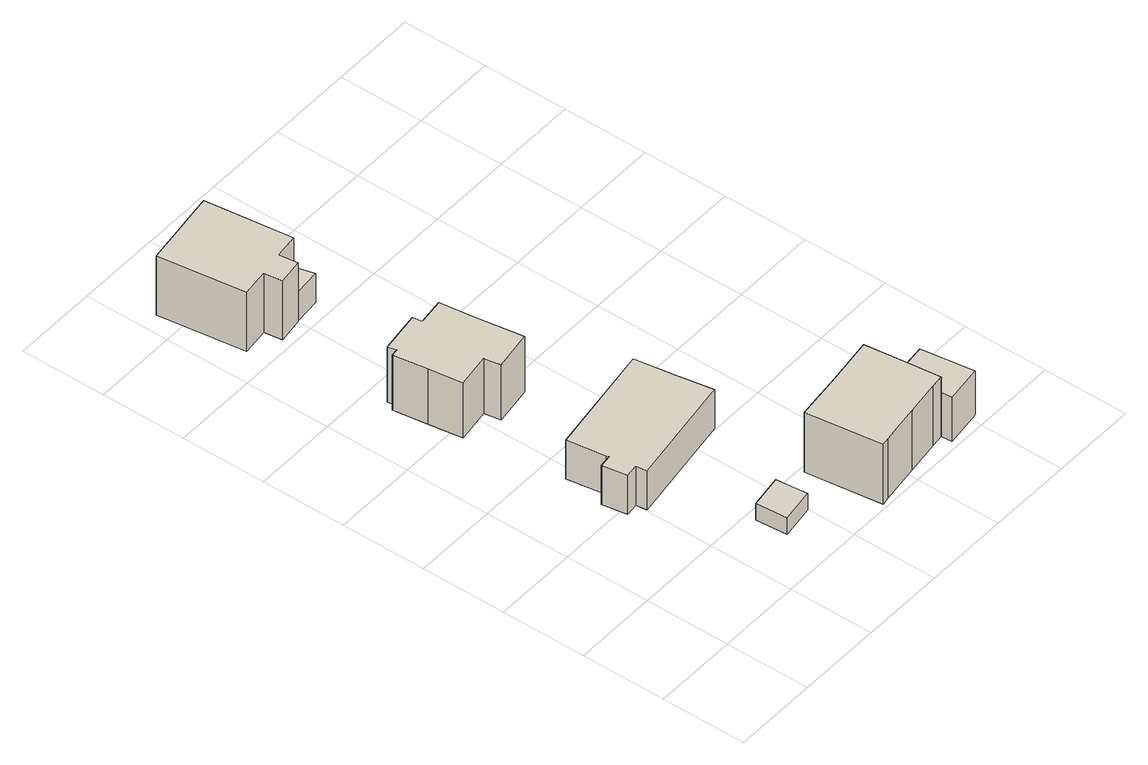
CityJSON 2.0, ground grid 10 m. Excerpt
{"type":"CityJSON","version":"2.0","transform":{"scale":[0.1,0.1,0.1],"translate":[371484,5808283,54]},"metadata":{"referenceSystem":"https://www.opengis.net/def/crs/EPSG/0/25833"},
"CityObjects":{
"building1":{"type":"Building","attributes":{"Gemeindeschluessel":"11000006","BezugspunktDach":"2200","function":"51009_1610","measuredHeight":3.15,"storeysAboveGround":0},"address":[{"country":"Germany","locality":"Berlin"}],"geometry":[{"type":"Solid","lod":"1","boundaries":[[[[0,1,2,3,4]],[[5,6,7,8,9]],[[5,9,4,3]],[[6,5,3,2]],[[7,6,2,1]],[[8,7,1,0]],[[9,8,0,4]]]]}]},
"building2":{"type":"Building","attributes":{"Gemeindeschluessel":"11000006","BezugspunktDach":"2200","function":"31001_1010","measuredHeight":5.67,"storeysAboveGround":2},"address":[{"country":"Germany","locality":"Berlin","thoroughfareNumber":"30","thoroughfareName":"Am Waldrand"}],"geometry":[{"type":"Solid","lod":"1","boundaries":[[[[10,11,12,13,14,15,16,17,18,19]],[[20,21,22,23,24,25,26,27,28,29]],[[20,29,19,18]],[[21,20,18,17]],[[22,21,17,16]],[[23,22,16,15]],[[24,23,15,14]],[[25,24,14,13]],[[26,25,13,12]],[[27,26,12,11]],[[28,27,11,10]],[[29,28,10,19]]]]}]},
"building3":{"type":"Building","attributes":{"Gemeindeschluessel":"11000006","BezugspunktDach":"2200","function":"31001_1010","measuredHeight":11.57,"storeysAboveGround":2},"address":[{"country":"Germany","locality":"Berlin","thoroughfareNumber":"28","thoroughfareName":"Am Waldrand"}],"geometry":[{"type":"Solid","lod":"1","boundaries":[[[[30,31,32,33,34,35,36,37,38,39,40,41]],[[42,43,44,45,46,47,48,49,50,51,52,53]],[[42,53,41,40]],[[43,42,40,39]],[[44,43,39,38]],[[45,44,38,37]],[[46,45,37,36]],[[47,46,36,35]],[[48,47,35,34]],[[49,48,34,33]],[[50,49,33,32]],[[51,50,32,31]],[[52,51,31,30]],[[53,52,30,41]]]]}]},
"building4":{"type":"Building","attributes":{"Gemeindeschluessel":"11000006","BezugspunktDach":"2200","function":"31001_1010","measuredHeight":10.69,"storeysAboveGround":2},"address":[{"country":"Germany","locality":"Berlin","thoroughfareNumber":"26","thoroughfareName":"Am Waldrand"}],"geometry":[{"type":"Solid","lod":"1","boundaries":[[[[54,55,56,57,58,59,60,61]],[[62,63,64,65,66,67,68,69]],[[62,69,61,60]],[[63,62,60,59]],[[64,63,59,58]],[[65,64,58,57]],[[66,65,57,56]],[[67,66,56,55]],[[68,67,55,54]],[[69,68,54,61]]]]}]},
"building5":{"type":"Building","attributes":{"Gemeindeschluessel":"11000006","BezugspunktDach":"2200","function":"51009_1610","measuredHeight":3.97,"storeysAboveGround":0},"address":[{"country":"Germany","locality":"Berlin"}],"geometry":[{"type":"Solid","lod":"1","boundaries":[[[[70,71,72,73]],[[74,75,76,77]],[[74,77,73,72]],[[75,74,72,71]],[[76,75,71,70]],[[77,76,70,73]]]]}]},
"building6":{"type":"Building","attributes":{"Gemeindeschluessel":"11000006","function":"31001_1010"},"address":[{"country":"Germany","locality":"Berlin","thoroughfareNumber":"32","thoroughfareName":"Am Waldrand"}],"children":["building6-1","building6-2"]},
"building6-1":{"type":"BuildingPart","attributes":{"BezugspunktDach":"2200","measuredHeight":9.13,"storeysAboveGround":2},"parents":["building6"],"geometry":[{"type":"MultiSurface","lod":"1","boundaries":[[[78,79,80,81,82,83,84,85,86]],[[87,88,89,90,91,92,93,94,95]],[[87,95,86,85]],[[88,87,85,84]],[[89,88,84,83]],[[90,96,97,83,82]],[[91,90,82,81]],[[92,91,81,80]],[[93,92,80,79]],[[94,93,79,78]],[[95,94,78,86]],[[97,96,90,89]]]}]},
"building6-2":{"type":"BuildingPart","attributes":{"BezugspunktDach":"2200","measuredHeight":6.62,"storeysAboveGround":2},"parents":["building6"],"geometry":[{"type":"Solid","lod":"1","boundaries":[[[[96,98,99,100,97]],[[101,102,103,90,89]],[[101,89,97,100]],[[102,101,100,99]],[[103,102,99,98]],[[90,103,98,96]],[[89,90,96,97]]]]}]}
},
"vertices":[
[149,43,44],[189,49,44],[187,68,44],[185,86,44],[146,80,44],[185,86,22],[187,68,22],[189,49,22],[149,43,22],[146,80,22],
[77,185,71],[92,187,71],[94,174,71],[226,195,71],[218,240,71],[211,285,71],[79,264,71],[86,219,71],[87,216,71],[72,214,71],[87,216,19],[86,219,19],[79,264,19],[211,285,19],[218,240,19],[226,195,19],[94,174,19],[92,187,19],[77,185,19],[72,214,19],
[54,416,96],[60,377,96],[100,383,96],[103,364,96],[149,371,96],[140,429,96],[135,467,96],[104,463,96],[102,474,96],[54,467,96],[56,457,96],[48,456,96],[56,457,22],[54,467,22],[102,474,22],[104,463,22],[135,467,22],[140,429,22],[149,371,22],[103,364,22],[100,383,22],[60,377,22],[54,416,22],[48,456,22],
[19,615,108],[51,619,108],[54,598,108],[84,602,108],[81,624,108],[109,628,108],[96,730,108],[5,717,108],[96,730,29],[109,628,29],[81,624,29],[84,602,29],[54,598,29],[51,619,29],[19,615,29],[5,717,29],
[84,602,69],[115,605,69],[109,628,69],[81,624,69],[109,628,30],[115,605,30],[84,602,30],[81,624,30],
[252,5,89],[262,7,89],[308,13,89],[348,19,89],[363,21,89],[357,71,89],[352,109,89],[296,101,89],[240,94,89],[296,101,9],[352,109,9],[357,71,9],[363,21,9],[348,19,9],[308,13,9],[262,7,9],[252,5,9],[240,94,9],[363,21,68],[357,71,68],
[364,8,68],[408,14,68],[399,76,68],[399,76,9],[408,14,9],[364,8,9]
]}
